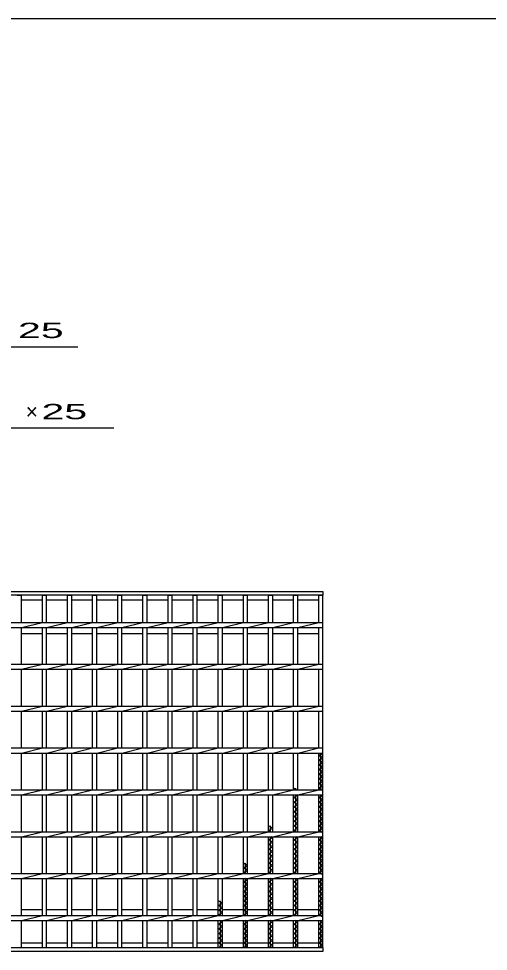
# Model space of a CAD drawing. Units: millimetres, scale not verified. Extents: x -1820 to 1731, y -1282 to 1054.
# Drawn here: x -787 to -227, y -61 to 1054 of the extents above; entities that cross this region are included whole.
import ezdxf
from ezdxf.enums import TextEntityAlignment as Align

# ---------------------------------------------------------------- set-up
doc = ezdxf.new("R2010")
doc.units = ezdxf.units.MM
doc.header["$LTSCALE"] = 10
for name, color, linetype, lineweight in [('0_2', 150, 'Continuous', 25), ('16', 3, 'Continuous', 25), ('22', 4, 'Continuous', 25)]:
    doc.layers.add(name, color=color, linetype=linetype, lineweight=lineweight)
doc.styles.add('ベクトル', font='')
doc.styles.get('ベクトル').set_extended_font_data('ベクトル')

msp = doc.modelspace()

# ---------------------------------------------------------------- linework, layer by layer
at = {"layer": '0_2'}
msp.add_line((-1729, 1053.5), (1731, 1053.5), dxfattribs=at)
at = {"layer": '16'}
for p, q in [((-1419, 369), (-424, 369)), ((-424, 369), (-424, 364.5)), ((-424, 364.5), (-1419, 364.5)), ((-789, 364.5), (-784, 364.5)), ((-784, 332), (-784, 364.5)), ((-784, 359), (-759, 359)), ((-759, 332), (-759, 364.5)), ((-759, 364.5), (-754, 364.5)), ((-754, 332), (-754, 364.5)), ((-754, 359), (-729, 359)), ((-729, 332), (-729, 364.5)), ((-729, 364.5), (-724, 364.5)), ((-724, 332), (-724, 364.5)), ((-724, 359), (-699, 359)), ((-699, 332), (-699, 364.5)), ((-699, 364.5), (-694, 364.5)), ((-694, 332), (-694, 364.5)), ((-694, 359), (-669, 359)), ((-669, 332), (-669, 364.5)), ((-669, 364.5), (-664, 364.5)), ((-664, 332), (-664, 364.5)), ((-664, 359), (-639, 359)), ((-639, 332), (-639, 364.5)), ((-639, 364.5), (-634, 364.5)), ((-634, 332), (-634, 364.5)), ((-634, 359), (-609, 359)), ((-609, 332), (-609, 364.5)), ((-609, 364.5), (-604, 364.5)), ((-604, 332), (-604, 364.5)), ((-604, 359), (-579, 359)), ((-579, 332), (-579, 364.5)), ((-579, 364.5), (-574, 364.5)), ((-574, 332), (-574, 364.5)), ((-574, 359), (-549, 359)), ((-549, 332), (-549, 364.5)), ((-549, 364.5), (-544, 364.5)), ((-544, 332), (-544, 364.5)), ((-544, 359), (-519, 359)), ((-519, 332), (-519, 364.5)), ((-519, 364.5), (-514, 364.5)), ((-514, 332), (-514, 364.5)), ((-514, 359), (-489, 359)), ((-489, 332), (-489, 364.5)), ((-489, 364.5), (-484, 364.5)), ((-484, 332), (-484, 364.5)), ((-484, 359), (-459, 359)), ((-459, 332), (-459, 364.5)), ((-459, 364.5), (-454, 364.5)), ((-454, 332), (-454, 364.5)), ((-454, 359), (-429, 359)), ((-429, 332), (-429, 364.5)), ((-429, 364.5), (-424, 364.5)), ((-424, -56.5), (-424, 364.5)), ((-1419, 332), (-424, 332)), ((-1419, 326), (-424, 326)), ((-784, 326), (-759, 332)), ((-784, 282), (-784, 326)), ((-759, 282), (-759, 326)), ((-754, 326), (-729, 332)), ((-754, 282), (-754, 326)), ((-729, 282), (-729, 326)), ((-724, 326), (-699, 332)), ((-724, 282), (-724, 326)), ((-699, 282), (-699, 326)), ((-694, 326), (-669, 332)), ((-694, 282), (-694, 326)), ((-669, 282), (-669, 326)), ((-664, 326), (-639, 332)), ((-664, 282), (-664, 326)), ((-639, 282), (-639, 326)), ((-634, 326), (-609, 332)), ((-634, 282), (-634, 326)), ((-609, 282), (-609, 326)), ((-604, 326), (-579, 332)), ((-604, 282), (-604, 326)), ((-579, 282), (-579, 326)), ((-574, 326), (-549, 332)), ((-574, 282), (-574, 326)), ((-549, 282), (-549, 326)), ((-544, 326), (-519, 332)), ((-544, 282), (-544, 326)), ((-519, 282), (-519, 326)), ((-514, 326), (-489, 332)), ((-514, 282), (-514, 326)), ((-489, 282), (-489, 326)), ((-484, 326), (-459, 332)), ((-484, 282), (-484, 326)), ((-459, 282), (-459, 326)), ((-454, 326), (-429, 332)), ((-454, 282), (-454, 326)), ((-429, 282), (-429, 326)), ((-424, 326), (-424, 332)), ((-784, 319), (-759, 319)), ((-754, 319), (-729, 319)), ((-724, 319), (-699, 319)), ((-694, 319), (-669, 319)), ((-664, 319), (-639, 319)), ((-634, 319), (-609, 319)), ((-604, 319), (-579, 319)), ((-574, 319), (-549, 319)), ((-544, 319), (-519, 319)), ((-514, 319), (-489, 319)), ((-484, 319), (-459, 319)), ((-454, 319), (-429, 319)), ((-1419, 282), (-424, 282)), ((-784, 276), (-759, 282)), ((-754, 276), (-729, 282)), ((-724, 276), (-699, 282)), ((-694, 276), (-669, 282)), ((-664, 276), (-639, 282)), ((-634, 276), (-609, 282)), ((-604, 276), (-579, 282)), ((-574, 276), (-549, 282)), ((-544, 276), (-519, 282)), ((-514, 276), (-489, 282)), ((-484, 276), (-459, 282)), ((-454, 276), (-429, 282)), ((-424, 276), (-424, 282)), ((-1419, 276), (-424, 276)), ((-784, 232), (-784, 276)), ((-759, 232), (-759, 276)), ((-754, 232), (-754, 276)), ((-729, 232), (-729, 276)), ((-724, 232), (-724, 276)), ((-699, 232), (-699, 276)), ((-694, 232), (-694, 276)), ((-669, 232), (-669, 276)), ((-664, 232), (-664, 276)), ((-639, 232), (-639, 276)), ((-634, 232), (-634, 276)), ((-609, 232), (-609, 276)), ((-604, 232), (-604, 276)), ((-579, 232), (-579, 276)), ((-574, 232), (-574, 276)), ((-549, 232), (-549, 276)), ((-544, 232), (-544, 276)), ((-519, 232), (-519, 276)), ((-514, 232), (-514, 276)), ((-489, 232), (-489, 276)), ((-484, 232), (-484, 276)), ((-459, 232), (-459, 276)), ((-454, 232), (-454, 276)), ((-429, 232), (-429, 276)), ((-1419, 232), (-424, 232)), ((-1419, 226), (-424, 226)), ((-784, 226), (-759, 232)), ((-784, 182), (-784, 226)), ((-759, 182), (-759, 226)), ((-754, 226), (-729, 232)), ((-754, 182), (-754, 226)), ((-729, 182), (-729, 226)), ((-724, 226), (-699, 232)), ((-724, 182), (-724, 226)), ((-699, 182), (-699, 226)), ((-694, 226), (-669, 232)), ((-694, 182), (-694, 226)), ((-669, 182), (-669, 226)), ((-664, 226), (-639, 232)), ((-664, 182), (-664, 226)), ((-639, 182), (-639, 226)), ((-634, 226), (-609, 232)), ((-634, 182), (-634, 226)), ((-609, 182), (-609, 226)), ((-604, 226), (-579, 232)), ((-604, 182), (-604, 226)), ((-579, 182), (-579, 226)), ((-574, 226), (-549, 232)), ((-574, 182), (-574, 226)), ((-549, 182), (-549, 226)), ((-544, 226), (-519, 232)), ((-544, 182), (-544, 226)), ((-519, 182), (-519, 226)), ((-514, 226), (-489, 232)), ((-514, 182), (-514, 226)), ((-489, 182), (-489, 226)), ((-484, 226), (-459, 232)), ((-484, 182), (-484, 226)), ((-459, 182), (-459, 226)), ((-454, 226), (-429, 232)), ((-454, 182), (-454, 226)), ((-429, 182), (-429, 226)), ((-424, 226), (-424, 232)), ((-1419, 182), (-424, 182)), ((-784, 176), (-759, 182)), ((-754, 176), (-729, 182)), ((-724, 176), (-699, 182)), ((-694, 176), (-669, 182)), ((-664, 176), (-639, 182)), ((-634, 176), (-609, 182)), ((-604, 176), (-579, 182)), ((-574, 176), (-549, 182)), ((-544, 176), (-519, 182)), ((-514, 176), (-489, 182)), ((-484, 176), (-459, 182)), ((-454, 176), (-429, 182)), ((-424, 176), (-424, 182)), ((-1419, 176), (-424, 176)), ((-784, 132), (-784, 176)), ((-759, 132), (-759, 176)), ((-754, 132), (-754, 176)), ((-729, 132), (-729, 176)), ((-724, 132), (-724, 176)), ((-699, 132), (-699, 176)), ((-694, 132), (-694, 176)), ((-669, 132), (-669, 176)), ((-664, 132), (-664, 176)), ((-639, 132), (-639, 176)), ((-634, 132), (-634, 176)), ((-609, 132), (-609, 176)), ((-604, 132), (-604, 176)), ((-579, 132), (-579, 176)), ((-574, 132), (-574, 176)), ((-549, 132), (-549, 176)), ((-544, 132), (-544, 176)), ((-519, 132), (-519, 176)), ((-514, 132), (-514, 176)), ((-489, 132), (-489, 176)), ((-484, 132), (-484, 176)), ((-459, 132), (-459, 176)), ((-454, 132), (-454, 176)), ((-429, 132), (-429, 176)), ((-429, 173.1), (-424, 175.9)), ((-424, 170.3), (-429, 173.1)), ((-429, 167.5), (-424, 170.3)), ((-424, 164.7), (-429, 167.5)), ((-426.5, 132), (-426.5, 176)), ((-424, 175.9), (-424.18, 176)), ((-429, 161.9), (-424, 164.7)), ((-424, 159.1), (-429, 161.9)), ((-429, 156.3), (-424, 159.1)), ((-424, 153.5), (-429, 156.3)), ((-429, 150.7), (-424, 153.5)), ((-424, 147.9), (-429, 150.7)), ((-429, 145.1), (-424, 147.9)), ((-424, 142.3), (-429, 145.1)), ((-455.61, 132), (-459, 133.9)), ((-456.5, 132), (-456.5, 133.9)), ((-429, 139.5), (-424, 142.3)), ((-424, 136.7), (-429, 139.5)), ((-429, 133.9), (-424, 136.7)), ((-424, 131.1), (-429, 133.9)), ((-1419, 132), (-424, 132)), ((-1419, 126), (-424, 126)), ((-784, 126), (-759, 132)), ((-784, 82), (-784, 126)), ((-759, 82), (-759, 126)), ((-754, 126), (-729, 132)), ((-754, 82), (-754, 126)), ((-729, 82), (-729, 126)), ((-724, 126), (-699, 132)), ((-724, 82), (-724, 126)), ((-699, 82), (-699, 126)), ((-694, 126), (-669, 132)), ((-694, 82), (-694, 126)), ((-669, 82), (-669, 126)), ((-664, 126), (-639, 132)), ((-664, 82), (-664, 126)), ((-639, 82), (-639, 126)), ((-634, 126), (-609, 132)), ((-634, 82), (-634, 126)), ((-609, 82), (-609, 126)), ((-604, 126), (-579, 132)), ((-604, 82), (-604, 126)), ((-579, 82), (-579, 126)), ((-574, 126), (-549, 132)), ((-574, 82), (-574, 126)), ((-549, 82), (-549, 126)), ((-544, 126), (-519, 132)), ((-544, 82), (-544, 126)), ((-519, 82), (-519, 126)), ((-514, 126), (-489, 132)), ((-514, 82), (-514, 126)), ((-489, 82), (-489, 126)), ((-484, 126), (-459, 132)), ((-484, 82), (-484, 126)), ((-459, 82), (-459, 126)), ((-459, 122.7), (-454, 125.5)), ((-454, 119.9), (-459, 122.7)), ((-456.5, 82), (-456.5, 126)), ((-454, 125.5), (-454.89, 126)), ((-454, 126), (-429, 132)), ((-454, 82), (-454, 126)), ((-429, 82), (-429, 126)), ((-429, 122.7), (-424, 125.5)), ((-424, 119.9), (-429, 122.7)), ((-426.5, 82), (-426.5, 126)), ((-424, 125.5), (-424.89, 126)), ((-424, 126), (-424, 132)), ((-459, 117.1), (-454, 119.9)), ((-454, 114.3), (-459, 117.1)), ((-459, 111.5), (-454, 114.3)), ((-454, 108.7), (-459, 111.5)), ((-429, 117.1), (-424, 119.9)), ((-424, 114.3), (-429, 117.1)), ((-429, 111.5), (-424, 114.3)), ((-424, 108.7), (-429, 111.5)), ((-459, 105.9), (-454, 108.7)), ((-454, 103.1), (-459, 105.9)), ((-459, 100.3), (-454, 103.1)), ((-429, 105.9), (-424, 108.7)), ((-424, 103.1), (-429, 105.9)), ((-429, 100.3), (-424, 103.1)), ((-454, 97.5), (-459, 100.3)), ((-459, 94.7), (-454, 97.5)), ((-454, 91.9), (-459, 94.7)), ((-459, 89.1), (-454, 91.9)), ((-424, 97.5), (-429, 100.3)), ((-429, 94.7), (-424, 97.5)), ((-424, 91.9), (-429, 94.7)), ((-429, 89.1), (-424, 91.9)), ((-1419, 82), (-424, 82)), ((-784, 76), (-759, 82)), ((-754, 76), (-729, 82)), ((-724, 76), (-699, 82)), ((-694, 76), (-669, 82)), ((-664, 76), (-639, 82)), ((-634, 76), (-609, 82)), ((-604, 76), (-579, 82)), ((-574, 76), (-549, 82)), ((-544, 76), (-519, 82)), ((-514, 76), (-489, 82)), ((-484, 86.3), (-489, 89.1)), ((-489, 83.5), (-484, 86.3)), ((-486.32, 82), (-489, 83.5)), ((-486.5, 82), (-486.5, 89.1)), ((-484, 76), (-459, 82)), ((-454, 86.3), (-459, 89.1)), ((-459, 83.5), (-454, 86.3)), ((-456.32, 82), (-459, 83.5)), ((-454, 76), (-429, 82)), ((-424, 86.3), (-429, 89.1)), ((-429, 83.5), (-424, 86.3)), ((-424, 80.7), (-429, 83.5)), ((-424, 76), (-424, 82)), ((-1419, 76), (-424, 76)), ((-784, 32), (-784, 76)), ((-759, 32), (-759, 76)), ((-754, 32), (-754, 76)), ((-729, 32), (-729, 76)), ((-724, 32), (-724, 76)), ((-699, 32), (-699, 76)), ((-694, 32), (-694, 76)), ((-669, 32), (-669, 76)), ((-664, 32), (-664, 76)), ((-639, 32), (-639, 76)), ((-634, 32), (-634, 76)), ((-609, 32), (-609, 76)), ((-604, 32), (-604, 76)), ((-579, 32), (-579, 76)), ((-574, 32), (-574, 76)), ((-549, 32), (-549, 76)), ((-544, 32), (-544, 76)), ((-519, 32), (-519, 76)), ((-514, 32), (-514, 76)), ((-489, 32), (-489, 76)), ((-489, 72.3), (-484, 75.1)), ((-484, 69.5), (-489, 72.3)), ((-489, 66.7), (-484, 69.5)), ((-486.5, 32), (-486.5, 76)), ((-484, 75.1), (-485.61, 76)), ((-484, 32), (-484, 76)), ((-459, 32), (-459, 76)), ((-459, 72.3), (-454, 75.1)), ((-454, 69.5), (-459, 72.3)), ((-459, 66.7), (-454, 69.5)), ((-456.5, 32), (-456.5, 76)), ((-454, 75.1), (-455.61, 76)), ((-454, 32), (-454, 76)), ((-429, 32), (-429, 76)), ((-429, 72.3), (-424, 75.1)), ((-424, 69.5), (-429, 72.3)), ((-429, 66.7), (-424, 69.5)), ((-426.5, 32), (-426.5, 76)), ((-424, 75.1), (-425.61, 76)), ((-484, 63.9), (-489, 66.7)), ((-489, 61.1), (-484, 63.9)), ((-484, 58.3), (-489, 61.1)), ((-489, 55.5), (-484, 58.3)), ((-454, 63.9), (-459, 66.7)), ((-459, 61.1), (-454, 63.9)), ((-454, 58.3), (-459, 61.1)), ((-459, 55.5), (-454, 58.3)), ((-424, 63.9), (-429, 66.7)), ((-429, 61.1), (-424, 63.9)), ((-424, 58.3), (-429, 61.1)), ((-429, 55.5), (-424, 58.3)), ((-484, 52.7), (-489, 55.5)), ((-489, 49.9), (-484, 52.7)), ((-484, 47.1), (-489, 49.9)), ((-489, 44.3), (-484, 47.1)), ((-454, 52.7), (-459, 55.5)), ((-459, 49.9), (-454, 52.7)), ((-454, 47.1), (-459, 49.9)), ((-459, 44.3), (-454, 47.1)), ((-424, 52.7), (-429, 55.5)), ((-429, 49.9), (-424, 52.7)), ((-424, 47.1), (-429, 49.9)), ((-429, 44.3), (-424, 47.1)), ((-514, 41.5), (-519, 44.3)), ((-519, 38.7), (-514, 41.5)), ((-514, 35.9), (-519, 38.7)), ((-519, 33.1), (-514, 35.9)), ((-516.5, 32), (-516.5, 44.3)), ((-484, 41.5), (-489, 44.3)), ((-489, 38.7), (-484, 41.5)), ((-484, 35.9), (-489, 38.7)), ((-489, 33.1), (-484, 35.9)), ((-454, 41.5), (-459, 44.3)), ((-459, 38.7), (-454, 41.5)), ((-454, 35.9), (-459, 38.7)), ((-459, 33.1), (-454, 35.9)), ((-424, 41.5), (-429, 44.3)), ((-429, 38.7), (-424, 41.5)), ((-424, 35.9), (-429, 38.7)), ((-429, 33.1), (-424, 35.9)), ((-1419, 32), (-424, 32)), ((-1419, 26), (-424, 26)), ((-784, 26), (-759, 32)), ((-784, -18), (-784, 26)), ((-759, -18), (-759, 26)), ((-754, 26), (-729, 32)), ((-754, -18), (-754, 26)), ((-729, -18), (-729, 26)), ((-724, 26), (-699, 32)), ((-724, -18), (-724, 26)), ((-699, -18), (-699, 26)), ((-694, 26), (-669, 32)), ((-694, -18), (-694, 26)), ((-669, -18), (-669, 26)), ((-664, 26), (-639, 32)), ((-664, -18), (-664, 26)), ((-639, -18), (-639, 26)), ((-634, 26), (-609, 32)), ((-634, -18), (-634, 26)), ((-609, -18), (-609, 26)), ((-604, 26), (-579, 32)), ((-604, -18), (-604, 26)), ((-579, -18), (-579, 26)), ((-574, 26), (-549, 32)), ((-574, -18), (-574, 26)), ((-549, -18), (-549, 26)), ((-544, 26), (-519, 32)), ((-544, -18), (-544, 26)), ((-517.04, 32), (-519, 33.1)), ((-519, -18), (-519, 26)), ((-519, 21.9), (-514, 24.7)), ((-516.5, -18), (-516.5, 26)), ((-514, 24.7), (-516.32, 26)), ((-514, 26), (-489, 32)), ((-514, -18), (-514, 26)), ((-487.04, 32), (-489, 33.1)), ((-489, -18), (-489, 26)), ((-489, 21.9), (-484, 24.7)), ((-486.5, -18), (-486.5, 26)), ((-484, 24.7), (-486.32, 26)), ((-484, 26), (-459, 32)), ((-484, -18), (-484, 26)), ((-457.04, 32), (-459, 33.1)), ((-459, -18), (-459, 26)), ((-459, 21.9), (-454, 24.7)), ((-456.5, -18), (-456.5, 26)), ((-454, 24.7), (-456.32, 26)), ((-454, 26), (-429, 32)), ((-454, -18), (-454, 26)), ((-424, 30.3), (-429, 33.1)), ((-429, -18), (-429, 26)), ((-429, 21.9), (-424, 24.7)), ((-426.5, -18), (-426.5, 26)), ((-424, 24.7), (-426.32, 26)), ((-424, 26), (-424, 32)), ((-514, 19.1), (-519, 21.9)), ((-519, 16.3), (-514, 19.1)), ((-514, 13.5), (-519, 16.3)), ((-519, 10.7), (-514, 13.5)), ((-484, 19.1), (-489, 21.9)), ((-489, 16.3), (-484, 19.1)), ((-484, 13.5), (-489, 16.3)), ((-489, 10.7), (-484, 13.5)), ((-454, 19.1), (-459, 21.9)), ((-459, 16.3), (-454, 19.1)), ((-454, 13.5), (-459, 16.3)), ((-459, 10.7), (-454, 13.5)), ((-424, 19.1), (-429, 21.9)), ((-429, 16.3), (-424, 19.1)), ((-424, 13.5), (-429, 16.3)), ((-429, 10.7), (-424, 13.5)), ((-514, 7.9), (-519, 10.7)), ((-519, 5.1), (-514, 7.9)), ((-514, 2.3), (-519, 5.1)), ((-519, -0.5), (-514, 2.3)), ((-484, 7.9), (-489, 10.7)), ((-489, 5.1), (-484, 7.9)), ((-484, 2.3), (-489, 5.1)), ((-489, -0.5), (-484, 2.3)), ((-454, 7.9), (-459, 10.7)), ((-459, 5.1), (-454, 7.9)), ((-454, 2.3), (-459, 5.1)), ((-459, -0.5), (-454, 2.3)), ((-424, 7.9), (-429, 10.7)), ((-429, 5.1), (-424, 7.9)), ((-424, 2.3), (-429, 5.1)), ((-429, -0.5), (-424, 2.3)), ((-784, -11), (-759, -11)), ((-754, -11), (-729, -11)), ((-724, -11), (-699, -11)), ((-694, -11), (-669, -11)), ((-664, -11), (-639, -11)), ((-634, -11), (-609, -11)), ((-604, -11), (-579, -11)), ((-574, -11), (-549, -11)), ((-544, -3.3), (-549, -0.5)), ((-549, -6.1), (-544, -3.3)), ((-544, -8.9), (-549, -6.1)), ((-549, -11.7), (-544, -8.9)), ((-546.5, -18), (-546.5, -0.5)), ((-544, -11), (-519, -11)), ((-514, -3.3), (-519, -0.5)), ((-519, -6.1), (-514, -3.3)), ((-514, -8.9), (-519, -6.1)), ((-519, -11.7), (-514, -8.9)), ((-514, -11), (-489, -11)), ((-484, -3.3), (-489, -0.5)), ((-489, -6.1), (-484, -3.3)), ((-484, -8.9), (-489, -6.1)), ((-489, -11.7), (-484, -8.9)), ((-484, -11), (-459, -11)), ((-454, -3.3), (-459, -0.5)), ((-459, -6.1), (-454, -3.3)), ((-454, -8.9), (-459, -6.1)), ((-459, -11.7), (-454, -8.9)), ((-454, -11), (-429, -11)), ((-424, -3.3), (-429, -0.5)), ((-429, -6.1), (-424, -3.3)), ((-424, -8.9), (-429, -6.1)), ((-429, -11.7), (-424, -8.9)), ((-1419, -18), (-424, -18)), ((-784, -24), (-759, -18)), ((-754, -24), (-729, -18)), ((-724, -24), (-699, -18)), ((-694, -24), (-669, -18)), ((-664, -24), (-639, -18)), ((-634, -24), (-609, -18)), ((-604, -24), (-579, -18)), ((-574, -24), (-549, -18)), ((-544, -14.5), (-549, -11.7)), ((-549, -17.3), (-544, -14.5)), ((-547.75, -18), (-549, -17.3)), ((-544, -24), (-519, -18)), ((-514, -14.5), (-519, -11.7)), ((-519, -17.3), (-514, -14.5)), ((-517.75, -18), (-519, -17.3)), ((-514, -24), (-489, -18)), ((-484, -14.5), (-489, -11.7)), ((-489, -17.3), (-484, -14.5)), ((-487.75, -18), (-489, -17.3)), ((-484, -24), (-459, -18)), ((-454, -14.5), (-459, -11.7)), ((-459, -17.3), (-454, -14.5)), ((-457.75, -18), (-459, -17.3)), ((-454, -24), (-429, -18)), ((-424, -14.5), (-429, -11.7)), ((-429, -17.3), (-424, -14.5)), ((-424, -20.1), (-429, -17.3)), ((-424, -24), (-424, -18)), ((-1419, -24), (-424, -24)), ((-784, -56.5), (-784, -24)), ((-759, -56.5), (-759, -24)), ((-754, -56.5), (-754, -24)), ((-729, -56.5), (-729, -24)), ((-724, -56.5), (-724, -24)), ((-699, -56.5), (-699, -24)), ((-694, -56.5), (-694, -24)), ((-669, -56.5), (-669, -24)), ((-664, -56.5), (-664, -24)), ((-639, -56.5), (-639, -24)), ((-634, -56.5), (-634, -24)), ((-609, -56.5), (-609, -24)), ((-604, -56.5), (-604, -24)), ((-579, -56.5), (-579, -24)), ((-574, -56.5), (-574, -24)), ((-549, -56.5), (-549, -24)), ((-549, -28.5), (-544, -25.7)), ((-544, -31.3), (-549, -28.5)), ((-549, -34.1), (-544, -31.3)), ((-544, -25.7), (-547.04, -24)), ((-546.5, -56.5), (-546.5, -24)), ((-544, -56.5), (-544, -24)), ((-519, -56.5), (-519, -24)), ((-519, -28.5), (-514, -25.7)), ((-514, -31.3), (-519, -28.5)), ((-519, -34.1), (-514, -31.3)), ((-514, -25.7), (-517.04, -24)), ((-516.5, -56.5), (-516.5, -24)), ((-514, -56.5), (-514, -24)), ((-489, -56.5), (-489, -24)), ((-489, -28.5), (-484, -25.7)), ((-484, -31.3), (-489, -28.5)), ((-489, -34.1), (-484, -31.3)), ((-484, -25.7), (-487.04, -24)), ((-486.5, -56.5), (-486.5, -24)), ((-484, -56.5), (-484, -24)), ((-459, -56.5), (-459, -24)), ((-459, -28.5), (-454, -25.7)), ((-454, -31.3), (-459, -28.5)), ((-459, -34.1), (-454, -31.3)), ((-454, -25.7), (-457.04, -24)), ((-456.5, -56.5), (-456.5, -24)), ((-454, -56.5), (-454, -24)), ((-429, -56.5), (-429, -24)), ((-429, -28.5), (-424, -25.7)), ((-424, -31.3), (-429, -28.5)), ((-429, -34.1), (-424, -31.3)), ((-424, -25.7), (-427.04, -24)), ((-426.5, -56.5), (-426.5, -24)), ((-544, -36.9), (-549, -34.1)), ((-549, -39.7), (-544, -36.9)), ((-544, -42.5), (-549, -39.7)), ((-549, -45.3), (-544, -42.5)), ((-514, -36.9), (-519, -34.1)), ((-519, -39.7), (-514, -36.9)), ((-514, -42.5), (-519, -39.7)), ((-519, -45.3), (-514, -42.5)), ((-484, -36.9), (-489, -34.1)), ((-489, -39.7), (-484, -36.9)), ((-484, -42.5), (-489, -39.7)), ((-489, -45.3), (-484, -42.5)), ((-454, -36.9), (-459, -34.1)), ((-459, -39.7), (-454, -36.9)), ((-454, -42.5), (-459, -39.7)), ((-459, -45.3), (-454, -42.5)), ((-424, -36.9), (-429, -34.1)), ((-429, -39.7), (-424, -36.9)), ((-424, -42.5), (-429, -39.7)), ((-429, -45.3), (-424, -42.5)), ((-784, -51), (-759, -51)), ((-754, -51), (-729, -51)), ((-724, -51), (-699, -51)), ((-694, -51), (-669, -51)), ((-664, -51), (-639, -51)), ((-634, -51), (-609, -51)), ((-604, -51), (-579, -51)), ((-574, -51), (-549, -51)), ((-544, -48.1), (-549, -45.3)), ((-549, -50.9), (-544, -48.1)), ((-544, -53.7), (-549, -50.9)), ((-549, -56.5), (-544, -53.7)), ((-544, -51), (-519, -51)), ((-514, -48.1), (-519, -45.3)), ((-519, -50.9), (-514, -48.1)), ((-514, -53.7), (-519, -50.9)), ((-519, -56.5), (-514, -53.7)), ((-514, -51), (-489, -51)), ((-484, -48.1), (-489, -45.3)), ((-489, -50.9), (-484, -48.1)), ((-484, -53.7), (-489, -50.9)), ((-489, -56.5), (-484, -53.7)), ((-484, -51), (-459, -51)), ((-454, -48.1), (-459, -45.3)), ((-459, -50.9), (-454, -48.1)), ((-454, -53.7), (-459, -50.9)), ((-459, -56.5), (-454, -53.7)), ((-454, -51), (-429, -51)), ((-424, -48.1), (-429, -45.3)), ((-429, -50.9), (-424, -48.1)), ((-424, -53.7), (-429, -50.9)), ((-429, -56.5), (-424, -53.7)), ((-1419, -56.5), (-424, -56.5)), ((-424, -61), (-1419, -61)), ((-789, -56.5), (-784, -56.5)), ((-759, -56.5), (-754, -56.5)), ((-729, -56.5), (-724, -56.5)), ((-699, -56.5), (-694, -56.5)), ((-669, -56.5), (-664, -56.5)), ((-639, -56.5), (-634, -56.5)), ((-609, -56.5), (-604, -56.5)), ((-579, -56.5), (-574, -56.5)), ((-549, -56.5), (-544, -56.5)), ((-519, -56.5), (-514, -56.5)), ((-489, -56.5), (-484, -56.5)), ((-459, -56.5), (-454, -56.5)), ((-429, -56.5), (-424, -56.5)), ((-424, -56.5), (-424, -61))]:
    msp.add_line(p, q, dxfattribs=at)
at = {"layer": '22'}
for p, q in [((-1176.75, 661.5), (-716.75, 661.5)), ((-1093.75, 564.5), (-673.75, 564.5))]:
    msp.add_line(p, q, dxfattribs=at)

# ---------------------------------------------------------------- texts
at = {"layer": '22', "color": 2, "style": 'ベクトル', "width": 2}
for p in [(-801.75, 681), (-773.75, 584)]:
    msp.add_text(' 25 ', height=18.33, dxfattribs=at).set_placement(p, align=Align.MIDDLE_LEFT)
at = {"layer": '22', "color": 2, "style": 'ベクトル'}
msp.add_text('×', height=18.33, dxfattribs=at).set_placement((-778.75, 584), align=Align.MIDDLE_LEFT)

doc.saveas('drawing.dxf')
